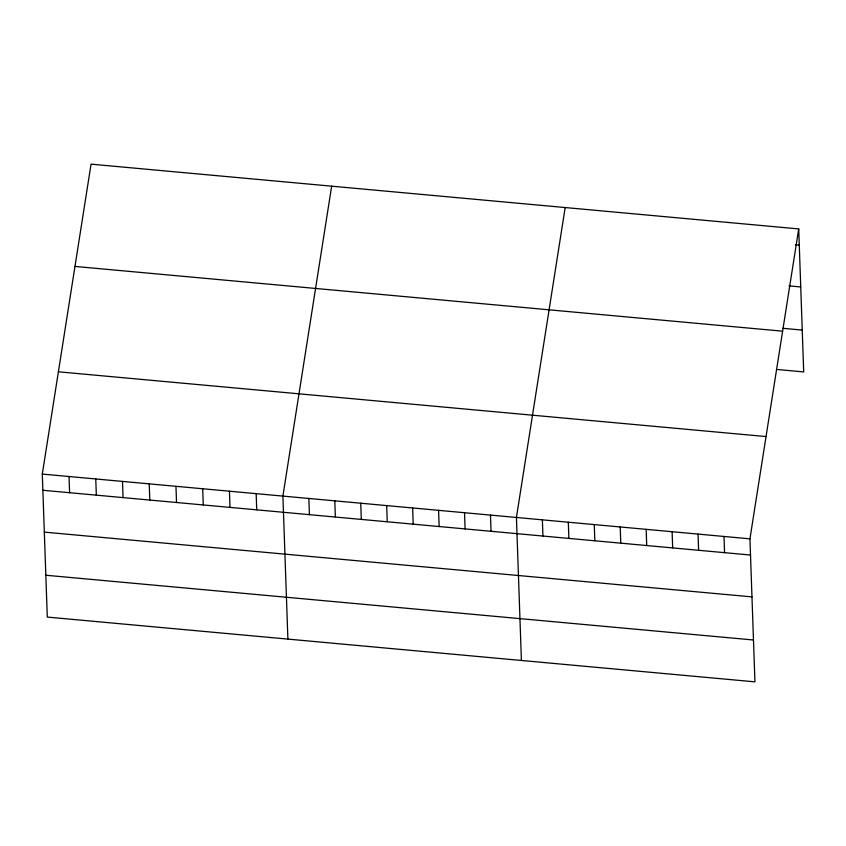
<?xml version="1.0" encoding="UTF-8"?>
<svg xmlns="http://www.w3.org/2000/svg" width="846" height="846" viewBox="0 0 846 846"><rect width="100%" height="100%" fill="white"/><g stroke="black" fill="none" stroke-linecap="round" stroke-linejoin="round"><path stroke-width="1.27" d="M798.709 228.917L749.947 538.839L754.939 681.844L47.291 617.083L42.3 474.077L91.061 164.156L798.709 228.917L803.7 371.923L777.749 369.554M331.664 186.173L282.902 496.094L287.894 639.1M565.181 207.545L516.42 517.466L521.411 660.472M795.377 244.758L799.269 245.107M789.054 285.895L800.728 286.963M782.783 328.29L802.241 330.077M74.966 266.427L782.613 331.188M58.395 371.796L766.032 436.568M42.3 474.077L749.947 538.839M42.86 490.268L750.508 555.039M44.33 532.123L751.967 596.885M45.832 575.238L753.479 639.999M723.996 536.47L724.567 552.66M698.045 534.09L698.616 550.291M672.105 531.722L672.665 547.912M646.154 529.342L646.725 545.533M620.213 526.963L620.774 543.164M594.262 524.594L594.833 540.784M568.311 522.215L568.882 538.416M542.371 519.846L542.931 536.036M490.479 515.098L491.04 531.288M464.528 512.718L465.089 528.919M438.577 510.35L439.148 526.54M412.637 507.97L413.197 524.16M386.685 505.591L387.257 521.792M360.745 503.222L361.305 519.412M334.794 500.843L335.354 517.043M308.843 498.474L309.414 514.664M256.169 493.652L256.729 509.842M229.435 491.198L229.996 507.399M202.702 488.755L203.262 504.946M175.968 486.313L176.528 502.503M149.234 483.859L149.795 500.06M122.501 481.416L123.061 497.607M95.767 478.973L96.328 495.164M69.034 476.52L69.594 492.721"/></g></svg>
